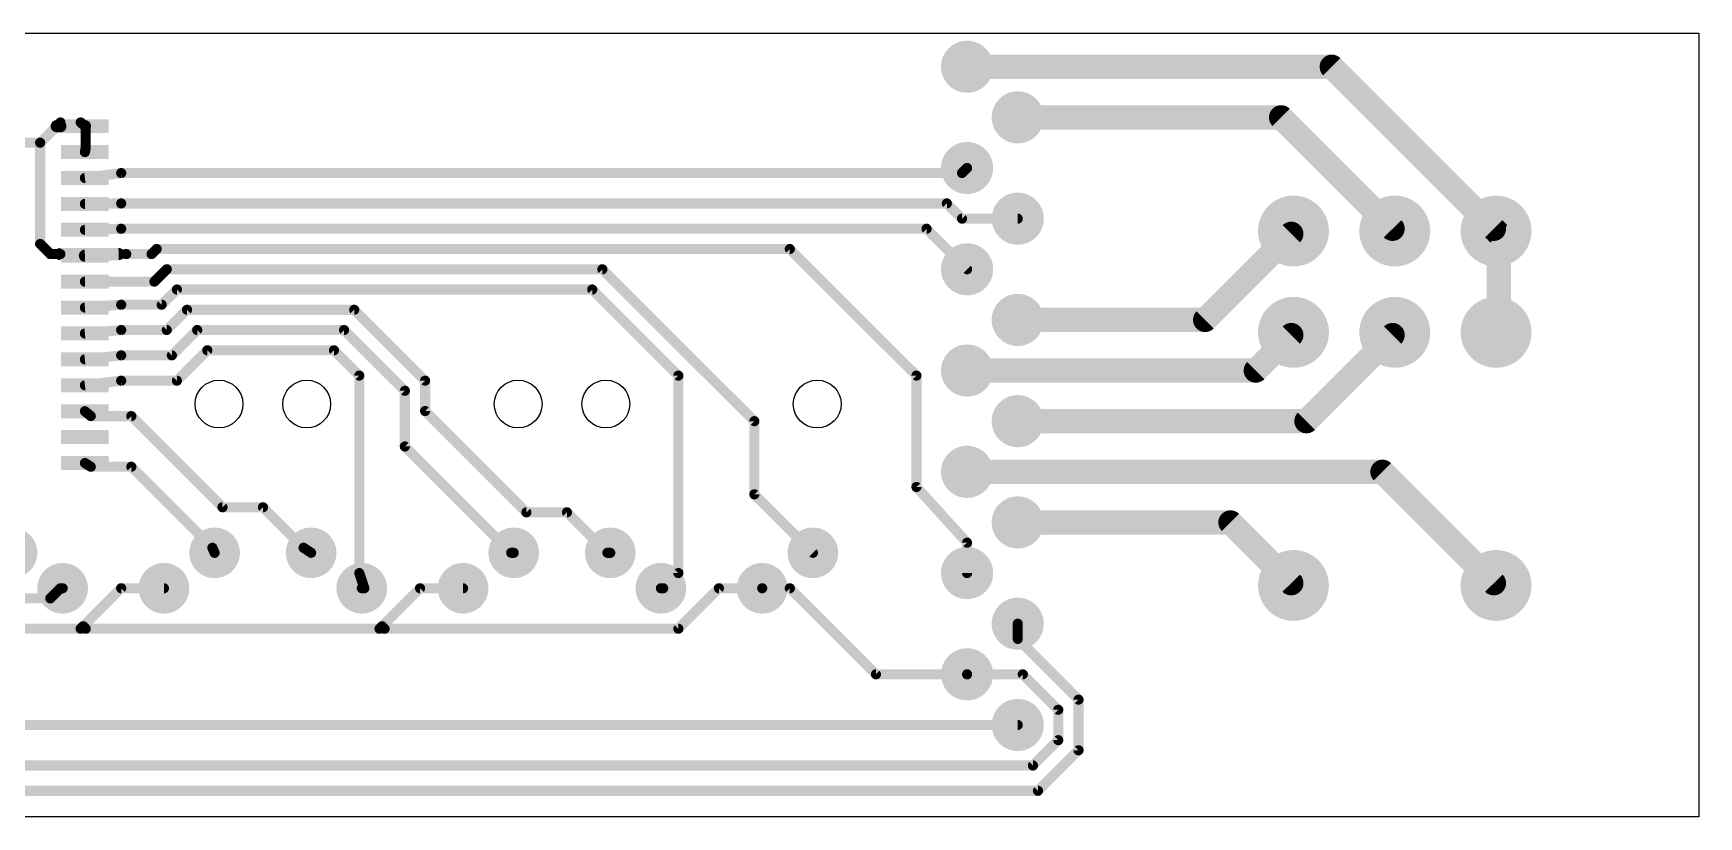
# Model space of a CAD drawing. Extents: x 0 to 68, y -7 to 12.7.
# Drawn here: x 26.24 to 68, y -7 to 12.65 of the extents above; entities that cross this region are included whole.
import ezdxf

# ---------------------------------------------------------------- set-up
doc = ezdxf.new("R2010")
doc.units = 0
for name, color, linetype in [('16', 175, 'CONTINUOUS'), ('17', 82, 'CONTINUOUS'), ('20', 7, 'CONTINUOUS')]:
    doc.layers.add(name, color=color, linetype=linetype)

# ---------------------------------------------------------------- blocks, each defined once
blk = doc.blocks.new('ROUNDP')
at = {"const_width": 0.5}
blk.add_lwpolyline([(0, -0.25, 1), (0, 0.25, 1), (0, -0.25)], format="xyb", dxfattribs=at)
blk = doc.blocks.new('RECT')
blk.add_solid([(-0.5, -0.5), (0.5, -0.5), (-0.5, 0.5), (0.5, 0.5)])

msp = doc.modelspace()

# ---------------------------------------------------------------- linework, layer by layer
at = {"layer": '16'}
for points, const_width in [([(58.801, 11.811), (49.657, 11.811)], 0.6096), ([(62.865, 7.747), (58.801, 11.811)], 0.6096), ([(26.924, 10.414), (26.416, 9.906)], 0.254), ([(26.924, 10.321), (26.831, 10.321)], 0.3048), ([(27.538, 10.321), (26.924, 10.321)], 0.3048), ([(26.924, 10.414), (26.924, 10.321)], 0.254), ([(27.432, 10.414), (27.538, 10.321)], 0.254), ([(27.559, 10.287), (27.538, 10.321)], 0.254), ([(57.531, 10.541), (50.927, 10.541)], 0.6096), ([(60.325, 7.747), (57.531, 10.541)], 0.6096), ([(23.622, 9.906), (26.416, 9.906)], 0.254), ([(26.416, 9.906), (26.416, 7.366)], 0.254), ([(27.559, 10.287), (27.559, 9.779)], 0.254), ([(27.559, 9.779), (27.538, 9.671)], 0.254), ([(28.448, 9.144), (27.538, 9.021)], 0.254), ([(49.53, 9.144), (28.448, 9.144)], 0.254), ([(49.657, 9.271), (49.53, 9.144)], 0.254), ([(28.448, 8.382), (27.538, 8.371)], 0.254), ([(49.149, 8.382), (28.448, 8.382)], 0.254), ([(49.53, 8.001), (49.149, 8.382)], 0.254), ([(50.927, 8.001), (49.53, 8.001)], 0.254), ([(57.785, 7.62), (57.84, 7.69)], 0.6096), ([(60.325, 7.747), (60.38, 7.69)], 0.6096), ([(62.865, 7.747), (62.92, 7.69)], 0.6096), ([(62.992, 7.62), (62.92, 7.69)], 0.6096), ([(28.448, 7.747), (27.538, 7.721)], 0.254), ([(48.641, 7.747), (28.448, 7.747)], 0.254), ([(49.657, 6.731), (48.641, 7.747)], 0.254), ([(57.785, 7.62), (55.626, 5.461)], 0.6096), ([(62.992, 7.62), (62.992, 5.207)], 0.6096), ([(26.416, 7.366), (26.67, 7.112)], 0.254), ([(26.67, 7.112), (26.924, 7.112)], 0.254), ([(26.924, 7.112), (28.386, 7.112)], 0.3048), ([(28.386, 7.112), (27.538, 7.071)], 0.3048), ([(28.575, 7.112), (27.538, 7.071)], 0.254), ([(28.575, 7.112), (29.21, 7.112)], 0.254), ([(29.21, 7.112), (29.337, 7.239)], 0.254), ([(29.337, 7.239), (45.212, 7.239)], 0.254), ([(45.212, 7.239), (48.387, 4.064)], 0.254), ([(29.281, 6.421), (29.591, 6.731)], 0.254), ([(29.591, 6.731), (40.513, 6.731)], 0.254), ([(40.513, 6.731), (44.323, 2.921)], 0.254), ([(27.538, 6.421), (29.281, 6.421)], 0.254), ([(29.845, 6.223), (29.464, 5.842)], 0.254), ([(40.259, 6.223), (29.845, 6.223)], 0.254), ([(42.418, 4.064), (40.259, 6.223)], 0.254), ([(28.448, 5.842), (27.538, 5.771)], 0.254), ([(29.464, 5.842), (28.448, 5.842)], 0.254), ([(30.099, 5.715), (29.591, 5.207)], 0.254), ([(34.29, 5.715), (30.099, 5.715)], 0.254), ([(36.068, 3.937), (34.29, 5.715)], 0.254), ([(55.626, 5.461), (50.927, 5.461)], 0.6096), ([(57.785, 5.08), (57.84, 5.15)], 0.6096), ([(60.325, 5.08), (60.38, 5.15)], 0.6096), ([(62.992, 5.207), (62.92, 5.15)], 0.6096), ([(28.448, 5.207), (27.538, 5.121)], 0.254), ([(29.591, 5.207), (28.448, 5.207)], 0.254), ([(30.353, 5.207), (29.718, 4.572)], 0.254), ([(34.036, 5.207), (30.353, 5.207)], 0.254), ([(35.56, 3.683), (34.036, 5.207)], 0.254), ([(57.785, 5.08), (56.896, 4.191)], 0.6096), ([(60.325, 5.08), (58.166, 2.921)], 0.6096), ([(28.448, 4.572), (27.538, 4.471)], 0.254), ([(29.718, 4.572), (28.448, 4.572)], 0.254), ([(30.607, 4.699), (29.845, 3.937)], 0.254), ([(33.782, 4.699), (30.607, 4.699)], 0.254), ([(34.417, 4.064), (33.782, 4.699)], 0.254), ([(34.417, -0.889), (34.417, 4.064)], 0.254), ([(42.418, -0.889), (42.418, 4.064)], 0.254), ([(48.387, 4.064), (48.387, 1.27)], 0.254), ([(56.896, 4.191), (49.657, 4.191)], 0.6096), ([(28.448, 3.937), (27.538, 3.821)], 0.254), ([(29.845, 3.937), (28.448, 3.937)], 0.254), ([(35.56, 2.286), (35.56, 3.683)], 0.254), ([(36.068, 3.175), (36.068, 3.937)], 0.254), ([(27.686, 3.048), (27.538, 3.171)], 0.254), ([(28.702, 3.048), (27.686, 3.048)], 0.254), ([(30.988, 0.762), (28.702, 3.048)], 0.254), ([(38.608, 0.635), (36.068, 3.175)], 0.254), ([(44.323, 2.921), (44.323, 1.086)], 0.254), ([(58.166, 2.921), (50.927, 2.921)], 0.6096), ([(38.227, -0.381), (35.56, 2.286)], 0.254), ([(27.686, 1.778), (27.538, 1.871)], 0.254), ([(28.702, 1.778), (27.686, 1.778)], 0.254), ([(30.734, -0.254), (28.702, 1.778)], 0.254), ([(60.071, 1.651), (49.657, 1.651)], 0.6096), ([(62.865, -1.143), (60.071, 1.651)], 0.6096), ([(48.387, 1.27), (49.657, -0.127)], 0.254), ([(32.004, 0.762), (30.988, 0.762)], 0.254), ([(33.02, -0.254), (32.004, 0.762)], 0.254), ([(44.323, 1.086), (45.79, -0.381)], 0.254), ([(39.624, 0.635), (38.608, 0.635)], 0.254), ([(40.64, -0.381), (39.624, 0.635)], 0.254), ([(56.261, 0.381), (50.927, 0.381)], 0.6096), ([(57.785, -1.143), (56.261, 0.381)], 0.6096), ([(49.657, -0.127), (49.657, -0.889)], 0.254), ([(30.734, -0.254), (30.79, -0.381)], 0.254), ([(33.02, -0.254), (33.21, -0.381)], 0.254), ([(38.227, -0.381), (38.29, -0.381)], 0.254), ([(40.64, -0.381), (40.71, -0.381)], 0.254), ([(34.544, -1.27), (34.417, -0.889)], 0.254), ([(42.037, -1.27), (42.418, -0.889)], 0.254), ([(26.924, -1.27), (26.67, -1.524)], 0.254), ([(26.924, -1.27), (26.98, -1.27)], 0.254), ([(27.4955, -2.2225), (28.448, -1.27)], 0.254), ([(28.448, -1.27), (29.52, -1.27)], 0.254), ([(34.544, -1.27), (34.48, -1.27)], 0.254), ([(34.9885, -2.2225), (35.941, -1.27)], 0.254), ([(35.941, -1.27), (37.02, -1.27)], 0.254), ([(42.037, -1.27), (41.98, -1.27)], 0.254), ([(42.418, -2.286), (43.434, -1.27)], 0.254), ([(43.434, -1.27), (44.52, -1.27)], 0.254), ([(45.212, -1.27), (44.52, -1.27)], 0.254), ([(47.371, -3.429), (45.212, -1.27)], 0.254), ([(57.785, -1.143), (57.84, -1.2)], 0.6096), ([(62.865, -1.143), (62.92, -1.2)], 0.6096), ([(26.67, -1.524), (25.4, -1.524)], 0.254), ([(50.927, -2.54), (50.927, -2.159)], 0.254), ([(21.082, -2.286), (27.432, -2.286)], 0.254), ([(27.432, -2.286), (27.4955, -2.2225)], 0.254), ([(27.559, -2.286), (27.4955, -2.2225)], 0.254), ([(27.559, -2.286), (34.925, -2.286)], 0.254), ([(34.925, -2.286), (34.9885, -2.2225)], 0.254), ([(35.052, -2.286), (34.9885, -2.2225)], 0.254), ([(35.052, -2.286), (42.418, -2.286)], 0.254), ([(52.451, -4.064), (50.927, -2.54)], 0.254), ([(49.657, -3.429), (47.371, -3.429)], 0.254), ([(49.657, -3.429), (51.054, -3.429)], 0.254), ([(51.054, -3.429), (51.943, -4.318)], 0.254), ([(52.451, -5.334), (52.451, -4.064)], 0.254), ([(13.335, -4.699), (50.927, -4.699)], 0.254), ([(51.943, -4.318), (51.943, -5.08)], 0.254), ([(51.943, -5.08), (51.308, -5.715)], 0.254), ([(51.435, -6.35), (52.451, -5.334)], 0.254), ([(51.308, -5.715), (10.795, -5.715)], 0.254), ([(7.366, -6.35), (51.435, -6.35)], 0.254)]:
    msp.add_lwpolyline(points, dxfattribs=dict(at, const_width=const_width))
for points, const_width in [([(49.657, 11.9634, 1), (49.657, 11.6586)], 0.3048), ([(58.9088, 11.9188, 1), (58.6932, 11.7032)], 0.3048), ([(58.801, 11.6586, 1), (58.801, 11.9634)], 0.3048), ([(26.831, 10.3972, 1), (26.831, 10.2448)], 0.1524), ([(26.924, 10.3972, 1), (26.924, 10.2448)], 0.1524), ([(26.9875, 10.414, 1), (26.8605, 10.414)], 0.127), ([(26.9689, 10.3691, 1), (26.8791, 10.4589)], 0.127), ([(26.924, 10.2448, 1), (26.924, 10.3972)], 0.1524), ([(27.4739, 10.4617, 1), (27.3901, 10.3663)], 0.127), ([(27.592, 10.3544, 1), (27.484, 10.2876)], 0.127), ([(27.538, 10.2448, 1), (27.538, 10.3972)], 0.1524), ([(50.927, 10.6934, 1), (50.927, 10.3886)], 0.3048), ([(57.6388, 10.6488, 1), (57.4232, 10.4332)], 0.3048), ([(57.531, 10.3886, 1), (57.531, 10.6934)], 0.3048), ([(26.4795, 9.906, 1), (26.3525, 9.906)], 0.127), ([(26.416, 9.8425, 1), (26.416, 9.9695)], 0.127), ([(26.8605, 10.321, 1), (26.9875, 10.321)], 0.127), ([(27.6225, 10.287, 1), (27.4955, 10.287)], 0.127), ([(27.4961, 10.2733, 1), (27.5799, 10.3687)], 0.127), ([(27.505, 10.2536, 1), (27.613, 10.3204)], 0.127), ([(26.3711, 9.9509, 1), (26.4609, 9.8611)], 0.127), ([(27.4757, 9.6831, 1), (27.6003, 9.6589)], 0.127), ([(27.4955, 9.779, 1), (27.6225, 9.779)], 0.127), ([(27.6213, 9.7669, 1), (27.4967, 9.7911)], 0.127), ([(28.448, 9.2075, 1), (28.448, 9.0805)], 0.127), ([(28.4565, 9.0811, 1), (28.4395, 9.2069)], 0.127), ([(49.4851, 9.1889, 1), (49.5749, 9.0991)], 0.127), ([(49.53, 9.0805, 1), (49.53, 9.2075)], 0.127), ([(49.7019, 9.2261, 1), (49.6121, 9.3159)], 0.127), ([(27.5295, 9.0839, 1), (27.5465, 8.9581)], 0.127), ([(27.5372, 8.4345, 1), (27.5388, 8.3075)], 0.127), ([(28.448, 8.4455, 1), (28.448, 8.3185)], 0.127), ([(28.4488, 8.3185, 1), (28.4472, 8.4455)], 0.127), ([(49.1939, 8.4269, 1), (49.1041, 8.3371)], 0.127), ([(49.149, 8.3185, 1), (49.149, 8.4455)], 0.127), ([(49.53, 8.0645, 1), (49.53, 7.9375)], 0.127), ([(49.4851, 7.9561, 1), (49.5749, 8.0459)], 0.127), ([(50.927, 7.9375, 1), (50.927, 8.0645)], 0.127), ([(57.9598, 7.5958, 1), (57.7202, 7.7842)], 0.3048), ([(60.4347, 7.8528, 1), (60.2153, 7.6412)], 0.3048), ([(60.2172, 7.6392, 1), (60.4328, 7.8548)], 0.3048), ([(60.2703, 7.5842, 1), (60.4897, 7.7958)], 0.3048), ([(62.9747, 7.8528, 1), (62.7553, 7.6412)], 0.3048), ([(62.7572, 7.6392, 1), (62.9728, 7.8548)], 0.3048), ([(63.0262, 7.7993, 1), (62.8138, 7.5807)], 0.3048), ([(62.8103, 7.5842, 1), (63.0297, 7.7958)], 0.3048), ([(27.5362, 7.7845, 1), (27.5398, 7.6575)], 0.127), ([(28.448, 7.8105, 1), (28.448, 7.6835)], 0.127), ([(28.4498, 7.6835, 1), (28.4462, 7.8105)], 0.127), ([(48.6859, 7.7919, 1), (48.5961, 7.7021)], 0.127), ([(48.641, 7.6835, 1), (48.641, 7.8105)], 0.127), ([(57.6652, 7.7142, 1), (57.9048, 7.5258)], 0.3048), ([(57.8928, 7.5122, 1), (57.6772, 7.7278)], 0.3048), ([(63.1444, 7.62, 1), (62.8396, 7.62)], 0.3048), ([(62.8858, 7.5107, 1), (63.0982, 7.7293)], 0.3048), ([(26.4609, 7.4109, 1), (26.3711, 7.3211)], 0.127), ([(26.3525, 7.366, 1), (26.4795, 7.366)], 0.127), ([(26.67, 7.1755, 1), (26.67, 7.0485)], 0.127), ([(26.6251, 7.0671, 1), (26.7149, 7.1569)], 0.127), ([(26.924, 7.1882, 1), (26.924, 7.0358)], 0.1524), ([(26.924, 7.0485, 1), (26.924, 7.1755)], 0.127), ([(27.5343, 7.1471, 1), (27.5417, 6.9949)], 0.1524), ([(27.5355, 7.1345, 1), (27.5405, 7.0075)], 0.127), ([(28.3897, 7.0359, 1), (28.3823, 7.1881)], 0.1524), ([(28.386, 7.0358, 1), (28.386, 7.1882)], 0.1524), ([(28.575, 7.1755, 1), (28.575, 7.0485)], 0.127), ([(28.5775, 7.0485, 1), (28.5725, 7.1755)], 0.127), ([(29.1651, 7.1569, 1), (29.2549, 7.0671)], 0.127), ([(29.21, 7.0485, 1), (29.21, 7.1755)], 0.127), ([(29.337, 7.3025, 1), (29.337, 7.1755)], 0.127), ([(29.3819, 7.1941, 1), (29.2921, 7.2839)], 0.127), ([(45.2569, 7.2839, 1), (45.1671, 7.1941)], 0.127), ([(45.212, 7.1755, 1), (45.212, 7.3025)], 0.127), ([(29.591, 6.7945, 1), (29.591, 6.6675)], 0.127), ([(29.6359, 6.6861, 1), (29.5461, 6.7759)], 0.127), ([(40.5579, 6.7759, 1), (40.4681, 6.6861)], 0.127), ([(40.513, 6.6675, 1), (40.513, 6.7945)], 0.127), ([(49.6121, 6.6861, 1), (49.7019, 6.7759)], 0.127), ([(27.538, 6.4845, 1), (27.538, 6.3575)], 0.127), ([(29.2361, 6.4659, 1), (29.3259, 6.3761)], 0.127), ([(29.281, 6.3575, 1), (29.281, 6.4845)], 0.127), ([(29.845, 6.2865, 1), (29.845, 6.1595)], 0.127), ([(29.8899, 6.1781, 1), (29.8001, 6.2679)], 0.127), ([(40.3039, 6.2679, 1), (40.2141, 6.1781)], 0.127), ([(40.259, 6.1595, 1), (40.259, 6.2865)], 0.127), ([(27.5331, 5.8343, 1), (27.5429, 5.7077)], 0.127), ([(28.448, 5.9055, 1), (28.448, 5.7785)], 0.127), ([(28.4529, 5.7787, 1), (28.4431, 5.9053)], 0.127), ([(29.4191, 5.8869, 1), (29.5089, 5.7971)], 0.127), ([(29.464, 5.7785, 1), (29.464, 5.9055)], 0.127), ([(30.099, 5.7785, 1), (30.099, 5.6515)], 0.127), ([(30.1439, 5.6701, 1), (30.0541, 5.7599)], 0.127), ([(34.3349, 5.7599, 1), (34.2451, 5.6701)], 0.127), ([(34.29, 5.6515, 1), (34.29, 5.7785)], 0.127), ([(50.927, 5.6134, 1), (50.927, 5.3086)], 0.3048), ([(55.5182, 5.5688, 1), (55.7338, 5.3532)], 0.3048), ([(55.626, 5.3086, 1), (55.626, 5.6134)], 0.3048), ([(57.9598, 5.0558, 1), (57.7202, 5.2442)], 0.3048), ([(60.4998, 5.0558, 1), (60.2602, 5.2442)], 0.3048), ([(63.0866, 5.0875, 1), (62.8974, 5.3265)], 0.3048), ([(27.532, 5.1842, 1), (27.544, 5.0578)], 0.127), ([(28.448, 5.2705, 1), (28.448, 5.1435)], 0.127), ([(28.454, 5.1438, 1), (28.442, 5.2702)], 0.127), ([(29.5461, 5.2519, 1), (29.6359, 5.1621)], 0.127), ([(29.591, 5.1435, 1), (29.591, 5.2705)], 0.127), ([(30.353, 5.2705, 1), (30.353, 5.1435)], 0.127), ([(30.3979, 5.1621, 1), (30.3081, 5.2519)], 0.127), ([(34.0809, 5.2519, 1), (33.9911, 5.1621)], 0.127), ([(34.036, 5.1435, 1), (34.036, 5.2705)], 0.127), ([(57.6652, 5.1742, 1), (57.9048, 4.9858)], 0.3048), ([(57.8928, 4.9722, 1), (57.6772, 5.1878)], 0.3048), ([(60.2052, 5.1742, 1), (60.4448, 4.9858)], 0.3048), ([(60.4328, 4.9722, 1), (60.2172, 5.1878)], 0.3048), ([(62.8254, 5.2695, 1), (63.0146, 5.0305)], 0.3048), ([(62.8396, 5.207, 1), (63.1444, 5.207)], 0.3048), ([(27.531, 4.5341, 1), (27.545, 4.4079)], 0.127), ([(28.448, 4.6355, 1), (28.448, 4.5085)], 0.127), ([(28.455, 4.5089, 1), (28.441, 4.6351)], 0.127), ([(29.6731, 4.6169, 1), (29.7629, 4.5271)], 0.127), ([(29.718, 4.5085, 1), (29.718, 4.6355)], 0.127), ([(30.607, 4.7625, 1), (30.607, 4.6355)], 0.127), ([(30.6519, 4.6541, 1), (30.5621, 4.7439)], 0.127), ([(33.8269, 4.7439, 1), (33.7371, 4.6541)], 0.127), ([(33.782, 4.6355, 1), (33.782, 4.7625)], 0.127), ([(34.4805, 4.064, 1), (34.3535, 4.064)], 0.127), ([(42.4815, 4.064, 1), (42.3545, 4.064)], 0.127), ([(48.4505, 4.064, 1), (48.3235, 4.064)], 0.127), ([(49.657, 4.3434, 1), (49.657, 4.0386)], 0.3048), ([(56.7882, 4.2988, 1), (57.0038, 4.0832)], 0.3048), ([(56.896, 4.0386, 1), (56.896, 4.3434)], 0.3048), ([(27.53, 3.884, 1), (27.546, 3.758)], 0.127), ([(28.448, 4.0005, 1), (28.448, 3.8735)], 0.127), ([(28.456, 3.874, 1), (28.44, 4)], 0.127), ([(29.8001, 3.9819, 1), (29.8899, 3.8921)], 0.127), ([(29.845, 3.8735, 1), (29.845, 4.0005)], 0.127), ([(34.3721, 4.0191, 1), (34.4619, 4.1089)], 0.127), ([(35.6235, 3.683, 1), (35.4965, 3.683)], 0.127), ([(35.5151, 3.6381, 1), (35.6049, 3.7279)], 0.127), ([(36.1315, 3.937, 1), (36.0045, 3.937)], 0.127), ([(36.0231, 3.8921, 1), (36.1129, 3.9819)], 0.127), ([(42.3731, 4.0191, 1), (42.4629, 4.1089)], 0.127), ([(48.3421, 4.0191, 1), (48.4319, 4.1089)], 0.127), ([(27.5786, 3.2198, 1), (27.4974, 3.1222)], 0.127), ([(27.686, 3.1115, 1), (27.686, 2.9845)], 0.127), ([(27.6454, 2.9992, 1), (27.7266, 3.0968)], 0.127), ([(28.7469, 3.0929, 1), (28.6571, 3.0031)], 0.127), ([(28.702, 2.9845, 1), (28.702, 3.1115)], 0.127), ([(36.1129, 3.2199, 1), (36.0231, 3.1301)], 0.127), ([(36.0045, 3.175, 1), (36.1315, 3.175)], 0.127), ([(44.3865, 2.921, 1), (44.2595, 2.921)], 0.127), ([(44.2781, 2.8761, 1), (44.3679, 2.9659)], 0.127), ([(50.927, 3.0734, 1), (50.927, 2.7686)], 0.3048), ([(58.0582, 3.0288, 1), (58.2738, 2.8132)], 0.3048), ([(58.166, 2.7686, 1), (58.166, 3.0734)], 0.3048), ([(35.6049, 2.3309, 1), (35.5151, 2.2411)], 0.127), ([(35.4965, 2.286, 1), (35.6235, 2.286)], 0.127), ([(27.5718, 1.9248, 1), (27.5042, 1.8172)], 0.127), ([(27.686, 1.8415, 1), (27.686, 1.7145)], 0.127), ([(27.6522, 1.7242, 1), (27.7198, 1.8318)], 0.127), ([(28.7469, 1.8229, 1), (28.6571, 1.7331)], 0.127), ([(28.702, 1.7145, 1), (28.702, 1.8415)], 0.127), ([(49.657, 1.8034, 1), (49.657, 1.4986)], 0.3048), ([(60.1788, 1.7588, 1), (59.9632, 1.5432)], 0.3048), ([(60.071, 1.4986, 1), (60.071, 1.8034)], 0.3048), ([(48.434, 1.3127, 1), (48.34, 1.2273)], 0.127), ([(48.3235, 1.27, 1), (48.4505, 1.27)], 0.127), ([(30.988, 0.8255, 1), (30.988, 0.6985)], 0.127), ([(30.9431, 0.7171, 1), (31.0329, 0.8069)], 0.127), ([(32.0489, 0.8069, 1), (31.9591, 0.7171)], 0.127), ([(32.004, 0.6985, 1), (32.004, 0.8255)], 0.127), ([(44.3679, 1.1309, 1), (44.2781, 1.0411)], 0.127), ([(44.2595, 1.086, 1), (44.3865, 1.086)], 0.127), ([(38.608, 0.6985, 1), (38.608, 0.5715)], 0.127), ([(38.5631, 0.5901, 1), (38.6529, 0.6799)], 0.127), ([(39.6689, 0.6799, 1), (39.5791, 0.5901)], 0.127), ([(39.624, 0.5715, 1), (39.624, 0.6985)], 0.127), ([(50.927, 0.5334, 1), (50.927, 0.2286)], 0.3048), ([(56.3688, 0.4888, 1), (56.1532, 0.2732)], 0.3048), ([(56.261, 0.2286, 1), (56.261, 0.5334)], 0.3048), ([(49.7205, -0.127, 1), (49.5935, -0.127)], 0.127), ([(30.7921, -0.2284, 1), (30.6759, -0.2796)], 0.127), ([(30.6891, -0.2989, 1), (30.7789, -0.2091)], 0.127), ([(30.7319, -0.4066, 1), (30.8481, -0.3554)], 0.127), ([(33.0553, -0.2012, 1), (32.9847, -0.3068)], 0.127), ([(32.9751, -0.2989, 1), (33.0649, -0.2091)], 0.127), ([(33.1747, -0.4338, 1), (33.2453, -0.3282)], 0.127), ([(38.227, -0.3175, 1), (38.227, -0.4445)], 0.127), ([(38.1821, -0.4259, 1), (38.2719, -0.3361)], 0.127), ([(38.29, -0.4445, 1), (38.29, -0.3175)], 0.127), ([(40.64, -0.3175, 1), (40.64, -0.4445)], 0.127), ([(40.5951, -0.4259, 1), (40.6849, -0.3361)], 0.127), ([(40.71, -0.4445, 1), (40.71, -0.3175)], 0.127), ([(45.7451, -0.4259, 1), (45.8349, -0.3361)], 0.127), ([(49.61, -0.1697, 1), (49.704, -0.0843)], 0.127), ([(34.4772, -0.8689, 1), (34.3568, -0.9091)], 0.127), ([(34.3535, -0.889, 1), (34.4805, -0.889)], 0.127), ([(42.3545, -0.889, 1), (42.4815, -0.889)], 0.127), ([(42.4629, -0.9339, 1), (42.3731, -0.8441)], 0.127), ([(49.5935, -0.889, 1), (49.7205, -0.889)], 0.127), ([(26.924, -1.2065, 1), (26.924, -1.3335)], 0.127), ([(26.9689, -1.3149, 1), (26.8791, -1.2251)], 0.127), ([(26.98, -1.3335, 1), (26.98, -1.2065)], 0.127), ([(28.448, -1.2065, 1), (28.448, -1.3335)], 0.127), ([(28.4929, -1.3149, 1), (28.4031, -1.2251)], 0.127), ([(29.52, -1.3335, 1), (29.52, -1.2065)], 0.127), ([(34.48, -1.2065, 1), (34.48, -1.3335)], 0.127), ([(34.4838, -1.2901, 1), (34.6042, -1.2499)], 0.127), ([(34.544, -1.3335, 1), (34.544, -1.2065)], 0.127), ([(35.941, -1.2065, 1), (35.941, -1.3335)], 0.127), ([(35.9859, -1.3149, 1), (35.8961, -1.2251)], 0.127), ([(37.02, -1.3335, 1), (37.02, -1.2065)], 0.127), ([(41.98, -1.2065, 1), (41.98, -1.3335)], 0.127), ([(41.9921, -1.2251, 1), (42.0819, -1.3149)], 0.127), ([(42.037, -1.3335, 1), (42.037, -1.2065)], 0.127), ([(43.434, -1.2065, 1), (43.434, -1.3335)], 0.127), ([(43.4789, -1.3149, 1), (43.3891, -1.2251)], 0.127), ([(44.52, -1.2065, 1), (44.52, -1.3335)], 0.127), ([(44.52, -1.3335, 1), (44.52, -1.2065)], 0.127), ([(45.2569, -1.2251, 1), (45.1671, -1.3149)], 0.127), ([(45.212, -1.3335, 1), (45.212, -1.2065)], 0.127), ([(57.8947, -1.0372, 1), (57.6753, -1.2488)], 0.3048), ([(57.6772, -1.2508, 1), (57.8928, -1.0352)], 0.3048), ([(57.7303, -1.3058, 1), (57.9497, -1.0942)], 0.3048), ([(62.9747, -1.0372, 1), (62.7553, -1.2488)], 0.3048), ([(62.7572, -1.2508, 1), (62.9728, -1.0352)], 0.3048), ([(62.8103, -1.3058, 1), (63.0297, -1.0942)], 0.3048), ([(26.6251, -1.4791, 1), (26.7149, -1.5689)], 0.127), ([(26.67, -1.5875, 1), (26.67, -1.4605)], 0.127), ([(50.9905, -2.159, 1), (50.8635, -2.159)], 0.127), ([(27.3871, -2.2411, 1), (27.4769, -2.3309)], 0.127), ([(27.5404, -2.1776, 1), (27.4506, -2.2674)], 0.127), ([(27.4506, -2.1776, 1), (27.5404, -2.2674)], 0.127), ([(27.432, -2.3495, 1), (27.432, -2.2225)], 0.127), ([(27.5404, -2.2674, 1), (27.4506, -2.1776)], 0.127), ([(27.559, -2.2225, 1), (27.559, -2.3495)], 0.127), ([(27.5141, -2.3309, 1), (27.6039, -2.2411)], 0.127), ([(34.8801, -2.2411, 1), (34.9699, -2.3309)], 0.127), ([(35.0334, -2.1776, 1), (34.9436, -2.2674)], 0.127), ([(34.9436, -2.1776, 1), (35.0334, -2.2674)], 0.127), ([(34.925, -2.3495, 1), (34.925, -2.2225)], 0.127), ([(35.0334, -2.2674, 1), (34.9436, -2.1776)], 0.127), ([(35.052, -2.2225, 1), (35.052, -2.3495)], 0.127), ([(35.0071, -2.3309, 1), (35.0969, -2.2411)], 0.127), ([(42.3731, -2.2411, 1), (42.4629, -2.3309)], 0.127), ([(42.418, -2.3495, 1), (42.418, -2.2225)], 0.127), ([(50.9719, -2.4951, 1), (50.8821, -2.5849)], 0.127), ([(50.8635, -2.54, 1), (50.9905, -2.54)], 0.127), ([(47.371, -3.3655, 1), (47.371, -3.4925)], 0.127), ([(47.3261, -3.4739, 1), (47.4159, -3.3841)], 0.127), ([(49.657, -3.3655, 1), (49.657, -3.4925)], 0.127), ([(49.657, -3.4925, 1), (49.657, -3.3655)], 0.127), ([(51.0989, -3.3841, 1), (51.0091, -3.4739)], 0.127), ([(51.054, -3.4925, 1), (51.054, -3.3655)], 0.127), ([(52.5145, -4.064, 1), (52.3875, -4.064)], 0.127), ([(52.4061, -4.1089, 1), (52.4959, -4.0191)], 0.127), ([(50.927, -4.7625, 1), (50.927, -4.6355)], 0.127), ([(52.0065, -4.318, 1), (51.8795, -4.318)], 0.127), ([(51.8981, -4.3629, 1), (51.9879, -4.2731)], 0.127), ([(51.9879, -5.1249, 1), (51.8981, -5.0351)], 0.127), ([(51.8795, -5.08, 1), (52.0065, -5.08)], 0.127), ([(52.3875, -5.334, 1), (52.5145, -5.334)], 0.127), ([(52.4959, -5.3789, 1), (52.4061, -5.2891)], 0.127), ([(51.2631, -5.6701, 1), (51.3529, -5.7599)], 0.127), ([(51.308, -5.7785, 1), (51.308, -5.6515)], 0.127), ([(51.3901, -6.3051, 1), (51.4799, -6.3949)], 0.127), ([(51.435, -6.4135, 1), (51.435, -6.2865)], 0.127)]:
    msp.add_lwpolyline(points, format="xyb", dxfattribs=dict(at, const_width=const_width))
at = {"layer": '20'}
for p, q in [((0, 12.65), (68, 12.65)), ((68, 12.65), (68, -7)), ((68, -7), (0, -7))]:
    msp.add_line(p, q, dxfattribs=at)
for centre in [(30.9, 3.35), (33.1, 3.35), (38.4, 3.35), (40.6, 3.35), (45.9, 3.35)]:
    msp.add_circle(centre, 0.6, dxfattribs=at)

# ---------------------------------------------------------------- block references
at = {"layer": '16', "xscale": 0.35, "yscale": 1.2, "rotation": 270}
for p in [(27.538, 10.321), (27.538, 9.671), (27.538, 9.021), (27.538, 8.371), (27.538, 7.721), (27.538, 7.071), (27.538, 6.421), (27.538, 5.771), (27.538, 5.121), (27.538, 4.471), (27.538, 3.821), (27.538, 3.171), (27.538, 2.521), (27.538, 1.871)]:
    msp.add_blockref('RECT', p, dxfattribs=at)
at = {"layer": '17', "rotation": 90}
for p, xscale, yscale in [((49.657, 11.811), 1.308, 1.308), ((49.657, 11.811), 1.308, 1.308), ((50.927, 10.541), 1.308, 1.308), ((50.927, 10.541), 1.308, 1.308), ((49.657, 9.271), 1.308, 1.308), ((49.657, 9.271), 1.308, 1.308), ((50.927, 8.001), 1.308, 1.308), ((50.927, 8.001), 1.308, 1.308), ((57.84, 7.69), 1.778, 1.778), ((57.84, 7.69), 1.778, 1.778), ((60.38, 7.69), 1.778, 1.778), ((60.38, 7.69), 1.778, 1.778), ((62.92, 7.69), 1.778, 1.778), ((62.92, 7.69), 1.778, 1.778), ((49.657, 6.731), 1.308, 1.308), ((49.657, 6.731), 1.308, 1.308), ((50.927, 5.461), 1.308, 1.308), ((50.927, 5.461), 1.308, 1.308), ((57.84, 5.15), 1.778, 1.778), ((57.84, 5.15), 1.778, 1.778), ((60.38, 5.15), 1.778, 1.778), ((60.38, 5.15), 1.778, 1.778), ((62.92, 5.15), 1.778, 1.778), ((62.92, 5.15), 1.778, 1.778), ((49.657, 4.191), 1.308, 1.308), ((49.657, 4.191), 1.308, 1.308), ((50.927, 2.921), 1.308, 1.308), ((50.927, 2.921), 1.308, 1.308), ((49.657, 1.651), 1.308, 1.308), ((49.657, 1.651), 1.308, 1.308), ((50.927, 0.381), 1.308, 1.308), ((50.927, 0.381), 1.308, 1.308), ((25.71, -0.381), 1.27, 1.27), ((25.71, -0.381), 1.27, 1.27), ((30.79, -0.381), 1.27, 1.27), ((30.79, -0.381), 1.27, 1.27), ((33.21, -0.381), 1.27, 1.27), ((33.21, -0.381), 1.27, 1.27), ((38.29, -0.381), 1.27, 1.27), ((38.29, -0.381), 1.27, 1.27), ((40.71, -0.381), 1.27, 1.27), ((40.71, -0.381), 1.27, 1.27), ((45.79, -0.381), 1.27, 1.27), ((45.79, -0.381), 1.27, 1.27), ((49.657, -0.889), 1.308, 1.308), ((49.657, -0.889), 1.308, 1.308), ((57.84, -1.2), 1.778, 1.778), ((57.84, -1.2), 1.778, 1.778), ((62.92, -1.2), 1.778, 1.778), ((62.92, -1.2), 1.778, 1.778), ((26.98, -1.27), 1.27, 1.27), ((26.98, -1.27), 1.27, 1.27), ((29.52, -1.27), 1.27, 1.27), ((29.52, -1.27), 1.27, 1.27), ((34.48, -1.27), 1.27, 1.27), ((34.48, -1.27), 1.27, 1.27), ((37.02, -1.27), 1.27, 1.27), ((37.02, -1.27), 1.27, 1.27), ((41.98, -1.27), 1.27, 1.27), ((41.98, -1.27), 1.27, 1.27), ((44.52, -1.27), 1.27, 1.27), ((44.52, -1.27), 1.27, 1.27), ((50.927, -2.159), 1.308, 1.308), ((50.927, -2.159), 1.308, 1.308), ((49.657, -3.429), 1.308, 1.308), ((49.657, -3.429), 1.308, 1.308), ((50.927, -4.699), 1.308, 1.308), ((50.927, -4.699), 1.308, 1.308)]:
    msp.add_blockref('ROUNDP', p, dxfattribs=dict(at, xscale=xscale, yscale=yscale))

doc.saveas('drawing.dxf')
